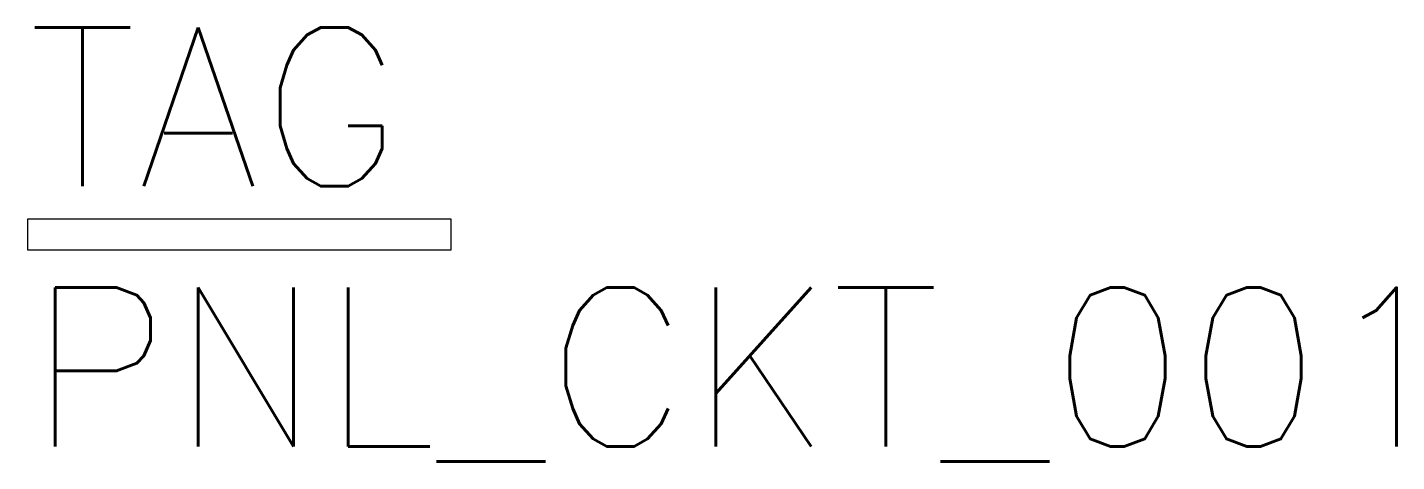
# Model space of a CAD drawing. Header units: inches. Extents: x -24 to 131, y -26 to 23.
import ezdxf
from ezdxf.enums import TextEntityAlignment as Align

# ---------------------------------------------------------------- set-up
doc = ezdxf.new("R2010")
doc.units = ezdxf.units.IN
doc.header["$LTSCALE"] = 12
doc.header["$MEASUREMENT"] = 0
doc.styles.get("Standard").update_dxf_attribs({"font": 'simplex.shx'})

msp = doc.modelspace()

# ---------------------------------------------------------------- linework, layer by layer
at = {"linetype": 'ByBlock', "lineweight": -2}
msp.add_lwpolyline([(-24, -1.75), (24, -1.75), (24, 1.75), (-24, 1.75)], close=True, dxfattribs=at)

# ---------------------------------------------------------------- texts
at = {"color": 0}
msp.add_attdef('TAG', text='F1', height=18, dxfattribs=at).set_placement((-23.92, 23.47), align=Align.TOP_LEFT)
msp.add_attdef('PNL_CKT_001', (-23.93, -24.03), 'LP-XXX. CKT. XX', height=18, dxfattribs=at)

doc.saveas('drawing.dxf')
